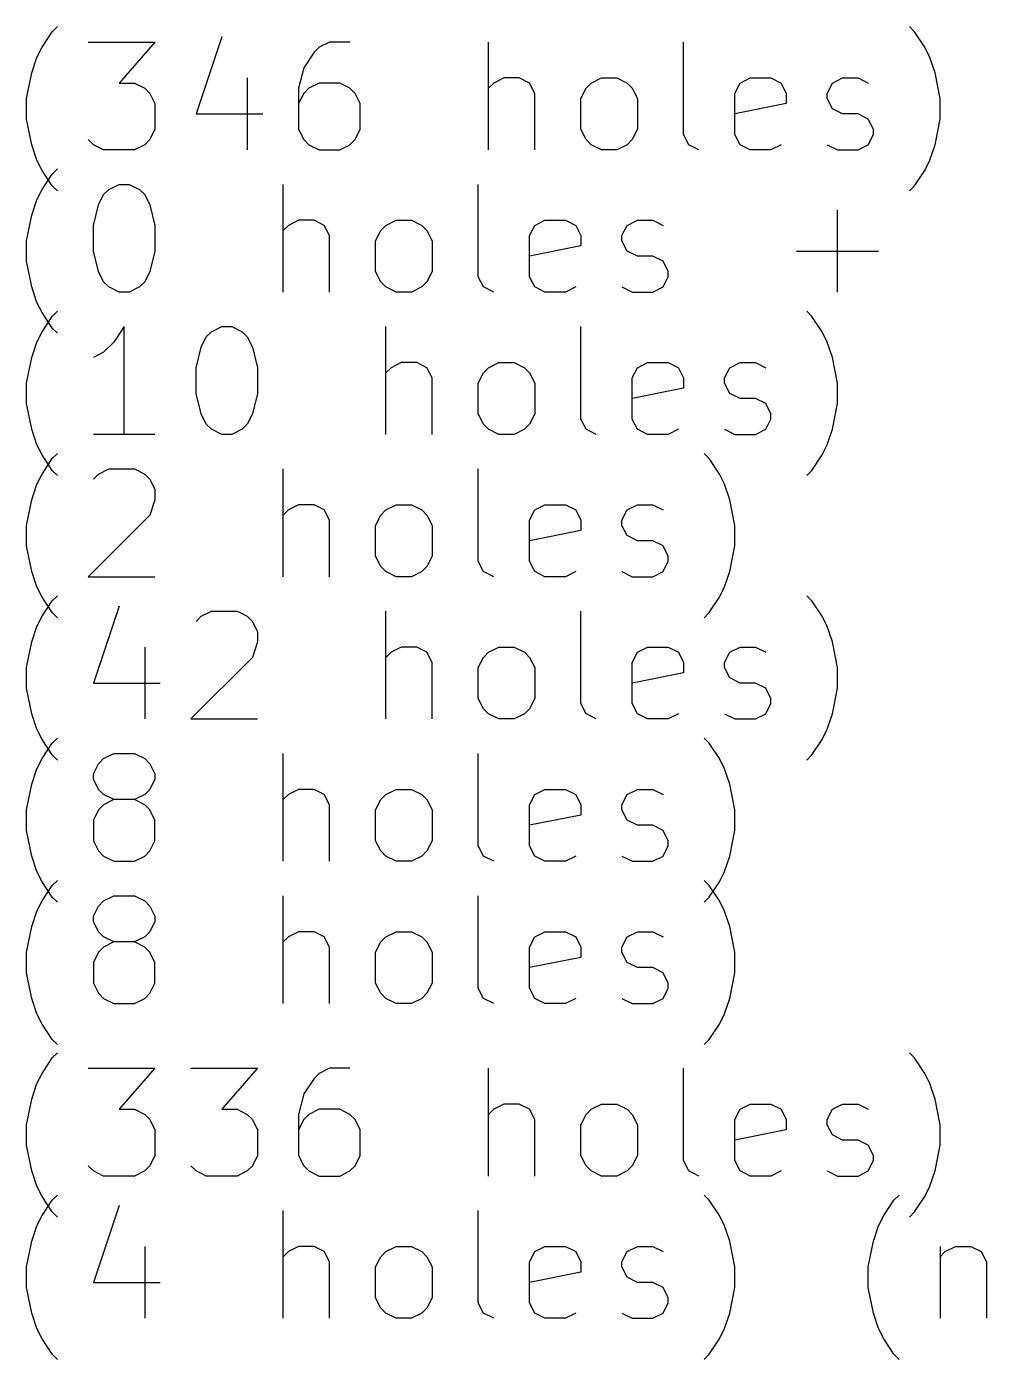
# Model space of a CAD drawing. Extents: x 69 to 143, y -148 to -20.
# Drawn here: x 106.63 to 124.44, y -147.81 to -123.08 of the extents above; entities that cross this region are included whole.
import ezdxf

# ---------------------------------------------------------------- set-up
doc = ezdxf.new("R2010")
doc.units = 0
doc.layers.add('BLACK', color=7, linetype='CONTINUOUS')

msp = doc.modelspace()

# ---------------------------------------------------------------- linework, layer by layer
at = {"layer": 'BLACK', "linetype": 'CONTINUOUS'}
for p, q in [((107.105381, -123.174388), (107.20062, -123.07915)), ((123.105383, -123.174388), (123.010145, -123.07915)), ((106.914905, -123.460103), (107.105381, -123.174388)), ((107.772048, -123.364865), (109.010143, -123.364865)), ((109.010143, -123.364865), (108.343476, -124.126769)), ((110.248238, -123.269627), (109.772048, -124.698198)), ((112.248238, -123.364865), (112.057762, -123.460103)), ((112.629191, -123.364865), (112.248238, -123.364865)), ((115.20062, -125.364865), (115.20062, -123.364865)), ((118.819668, -125.07915), (118.819668, -123.364865)), ((123.295859, -123.460103), (123.105383, -123.174388)), ((106.819667, -123.650579), (106.914905, -123.460103)), ((111.962524, -123.555341), (111.772048, -123.841055)), ((112.057762, -123.460103), (111.962524, -123.555341)), ((123.391097, -123.650579), (123.295859, -123.460103)), ((106.724429, -123.936293), (106.819667, -123.650579)), ((111.772048, -123.841055), (111.67681, -124.222007)), ((123.486335, -123.936293), (123.391097, -123.650579)), ((106.629191, -124.412484), (106.724429, -123.936293)), ((108.343476, -124.126769), (108.629191, -124.126769)), ((108.629191, -124.126769), (108.819667, -124.222007)), ((110.724429, -124.031531), (110.724429, -125.364865)), ((112.057762, -124.126769), (111.867286, -124.222007)), ((112.438715, -124.126769), (112.057762, -124.126769)), ((112.629191, -124.222007), (112.438715, -124.126769)), ((115.295858, -124.126769), (115.20062, -124.222007)), ((115.486334, -124.031531), (115.295858, -124.126769)), ((115.772049, -124.031531), (115.486334, -124.031531)), ((115.962525, -124.126769), (115.772049, -124.031531)), ((116.057763, -124.317246), (115.962525, -124.126769)), ((117.010144, -124.222007), (117.105382, -124.126769)), ((117.105382, -124.126769), (117.295858, -124.031531)), ((117.295858, -124.031531), (117.581573, -124.031531)), ((117.581573, -124.031531), (117.772049, -124.126769)), ((117.772049, -124.126769), (117.867287, -124.222007)), ((119.772049, -124.317246), (119.867287, -124.126769)), ((119.867287, -124.126769), (120.057763, -124.031531)), ((120.057763, -124.031531), (120.438716, -124.031531)), ((120.438716, -124.031531), (120.629192, -124.126769)), ((120.629192, -124.126769), (120.72443, -124.317246)), ((121.486335, -124.317246), (121.581573, -124.126769)), ((121.581573, -124.126769), (121.772049, -124.031531)), ((121.772049, -124.031531), (122.057763, -124.031531)), ((122.057763, -124.031531), (122.24824, -124.126769)), ((123.581573, -124.412484), (123.486335, -123.936293)), ((108.819667, -124.222007), (108.914905, -124.317246)), ((108.914905, -124.317246), (109.010143, -124.507722)), ((111.67681, -124.222007), (111.67681, -124.983912)), ((111.772048, -124.317246), (111.67681, -124.507722)), ((111.867286, -124.222007), (111.772048, -124.317246)), ((112.724429, -124.317246), (112.629191, -124.222007)), ((112.819667, -124.507722), (112.724429, -124.317246)), ((116.057763, -125.364865), (116.057763, -124.317246)), ((116.914906, -124.412484), (117.010144, -124.222007)), ((117.867287, -124.222007), (117.962525, -124.412484)), ((119.772049, -125.07915), (119.772049, -124.317246)), ((120.72443, -124.317246), (120.72443, -124.507722)), ((121.486335, -124.412484), (121.486335, -124.317246)), ((106.629191, -124.793436), (106.629191, -124.412484)), ((109.010143, -124.507722), (109.010143, -124.983912)), ((112.819667, -124.983912), (112.819667, -124.507722)), ((116.914906, -124.983912), (116.914906, -124.412484)), ((117.962525, -124.412484), (117.962525, -124.983912)), ((120.72443, -124.507722), (119.772049, -124.698198)), ((121.581573, -124.60296), (121.486335, -124.412484)), ((121.772049, -124.698198), (121.581573, -124.60296)), ((123.581573, -124.793436), (123.581573, -124.412484)), ((106.724429, -125.269627), (106.629191, -124.793436)), ((109.772048, -124.698198), (111.010143, -124.698198)), ((122.057763, -124.698198), (121.772049, -124.698198)), ((122.24824, -124.793436), (122.057763, -124.698198)), ((122.343478, -124.983912), (122.24824, -124.793436)), ((123.486335, -125.269627), (123.581573, -124.793436)), ((109.010143, -124.983912), (108.914905, -125.174388)), ((111.67681, -124.983912), (111.772048, -125.174388)), ((112.724429, -125.174388), (112.819667, -124.983912)), ((117.010144, -125.174388), (116.914906, -124.983912)), ((117.962525, -124.983912), (117.867287, -125.174388)), ((118.914906, -125.269627), (118.819668, -125.07915)), ((119.867287, -125.269627), (119.772049, -125.07915)), ((122.24824, -125.269627), (122.343478, -125.07915)), ((122.343478, -125.07915), (122.343478, -124.983912)), ((106.819667, -125.555341), (106.724429, -125.269627)), ((107.867286, -125.269627), (107.772048, -125.174388)), ((108.057762, -125.364865), (107.867286, -125.269627)), ((108.629191, -125.364865), (108.057762, -125.364865)), ((108.819667, -125.269627), (108.629191, -125.364865)), ((108.914905, -125.174388), (108.819667, -125.269627)), ((111.772048, -125.174388), (111.867286, -125.269627)), ((111.867286, -125.269627), (112.057762, -125.364865)), ((112.057762, -125.364865), (112.438715, -125.364865)), ((112.438715, -125.364865), (112.629191, -125.269627)), ((112.629191, -125.269627), (112.724429, -125.174388)), ((117.105382, -125.269627), (117.010144, -125.174388)), ((117.295858, -125.364865), (117.105382, -125.269627)), ((117.581573, -125.364865), (117.295858, -125.364865)), ((117.772049, -125.269627), (117.581573, -125.364865)), ((117.867287, -125.174388), (117.772049, -125.269627)), ((119.105382, -125.364865), (118.914906, -125.269627)), ((120.057763, -125.364865), (119.867287, -125.269627)), ((120.438716, -125.364865), (120.057763, -125.364865)), ((120.629192, -125.269627), (120.438716, -125.364865)), ((121.486335, -125.269627), (121.676811, -125.364865)), ((121.676811, -125.364865), (122.057763, -125.364865)), ((122.057763, -125.364865), (122.24824, -125.269627)), ((123.391097, -125.555341), (123.486335, -125.269627)), ((106.914905, -125.745817), (106.819667, -125.555341)), ((123.295859, -125.745817), (123.391097, -125.555341)), ((107.105381, -126.031531), (106.914905, -125.745817)), ((106.914905, -126.100103), (107.105381, -125.814388)), ((107.105381, -125.814388), (107.20062, -125.71915)), ((123.105383, -126.031531), (123.295859, -125.745817)), ((106.819667, -126.290579), (106.914905, -126.100103)), ((107.20062, -126.126769), (107.105381, -126.031531)), ((108.057762, -126.195341), (108.153, -126.100103)), ((108.153, -126.100103), (108.343476, -126.004865)), ((108.343476, -126.004865), (108.533953, -126.004865)), ((108.533953, -126.004865), (108.724429, -126.100103)), ((108.724429, -126.100103), (108.819667, -126.195341)), ((111.391096, -128.004865), (111.391096, -126.004865)), ((115.010144, -127.71915), (115.010144, -126.004865)), ((123.010145, -126.126769), (123.105383, -126.031531)), ((106.724429, -126.576293), (106.819667, -126.290579)), ((107.962524, -126.385817), (108.057762, -126.195341)), ((108.819667, -126.195341), (108.914905, -126.385817)), ((106.629191, -127.052484), (106.724429, -126.576293)), ((107.867286, -126.766769), (107.962524, -126.385817)), ((108.914905, -126.385817), (109.010143, -126.766769)), ((121.676812, -128.004865), (121.676812, -126.481055)), ((107.867286, -127.24296), (107.867286, -126.766769)), ((109.010143, -126.766769), (109.010143, -127.24296)), ((111.486334, -126.766769), (111.391096, -126.862007)), ((111.67681, -126.671531), (111.486334, -126.766769)), ((111.962525, -126.671531), (111.67681, -126.671531)), ((112.153001, -126.766769), (111.962525, -126.671531)), ((112.248239, -126.957246), (112.153001, -126.766769)), ((113.20062, -126.862007), (113.295858, -126.766769)), ((113.295858, -126.766769), (113.486334, -126.671531)), ((113.486334, -126.671531), (113.772049, -126.671531)), ((113.772049, -126.671531), (113.962525, -126.766769)), ((113.962525, -126.766769), (114.057763, -126.862007)), ((115.962525, -126.957246), (116.057763, -126.766769)), ((116.057763, -126.766769), (116.248239, -126.671531)), ((116.248239, -126.671531), (116.629192, -126.671531)), ((116.629192, -126.671531), (116.819668, -126.766769)), ((116.819668, -126.766769), (116.914906, -126.957246)), ((117.676811, -126.957246), (117.772049, -126.766769)), ((117.772049, -126.766769), (117.962525, -126.671531)), ((117.962525, -126.671531), (118.248239, -126.671531)), ((118.248239, -126.671531), (118.438716, -126.766769)), ((106.629191, -127.433436), (106.629191, -127.052484)), ((112.248239, -128.004865), (112.248239, -126.957246)), ((113.105382, -127.052484), (113.20062, -126.862007)), ((113.105382, -127.623912), (113.105382, -127.052484)), ((114.057763, -126.862007), (114.153001, -127.052484)), ((114.153001, -127.052484), (114.153001, -127.623912)), ((115.962525, -127.71915), (115.962525, -126.957246)), ((116.914906, -126.957246), (116.914906, -127.147722)), ((117.676811, -127.052484), (117.676811, -126.957246)), ((117.772049, -127.24296), (117.676811, -127.052484)), ((107.962524, -127.623912), (107.867286, -127.24296)), ((109.010143, -127.24296), (108.914905, -127.623912)), ((116.914906, -127.147722), (115.962525, -127.338198)), ((117.962525, -127.338198), (117.772049, -127.24296)), ((118.248239, -127.338198), (117.962525, -127.338198)), ((118.438716, -127.433436), (118.248239, -127.338198)), ((120.914907, -127.24296), (122.438717, -127.24296)), ((106.724429, -127.909627), (106.629191, -127.433436)), ((118.533954, -127.623912), (118.438716, -127.433436)), ((108.057762, -127.814388), (107.962524, -127.623912)), ((108.153, -127.909627), (108.057762, -127.814388)), ((108.819667, -127.814388), (108.724429, -127.909627)), ((108.914905, -127.623912), (108.819667, -127.814388)), ((113.20062, -127.814388), (113.105382, -127.623912)), ((113.295858, -127.909627), (113.20062, -127.814388)), ((114.057763, -127.814388), (113.962525, -127.909627)), ((114.153001, -127.623912), (114.057763, -127.814388)), ((115.105382, -127.909627), (115.010144, -127.71915)), ((116.057763, -127.909627), (115.962525, -127.71915)), ((118.438716, -127.909627), (118.533954, -127.71915)), ((118.533954, -127.71915), (118.533954, -127.623912)), ((106.819667, -128.195341), (106.724429, -127.909627)), ((108.343476, -128.004865), (108.153, -127.909627)), ((108.533953, -128.004865), (108.343476, -128.004865)), ((108.724429, -127.909627), (108.533953, -128.004865)), ((113.486334, -128.004865), (113.295858, -127.909627)), ((113.772049, -128.004865), (113.486334, -128.004865)), ((113.962525, -127.909627), (113.772049, -128.004865)), ((115.295858, -128.004865), (115.105382, -127.909627)), ((116.248239, -128.004865), (116.057763, -127.909627)), ((116.629192, -128.004865), (116.248239, -128.004865)), ((116.819668, -127.909627), (116.629192, -128.004865)), ((117.676811, -127.909627), (117.867287, -128.004865)), ((117.867287, -128.004865), (118.248239, -128.004865)), ((118.248239, -128.004865), (118.438716, -127.909627)), ((106.914905, -128.385817), (106.819667, -128.195341)), ((107.105381, -128.671531), (106.914905, -128.385817)), ((106.914905, -128.740103), (107.105381, -128.454388)), ((107.105381, -128.454388), (107.20062, -128.35915)), ((121.200621, -128.454388), (121.105383, -128.35915)), ((121.391097, -128.740103), (121.200621, -128.454388)), ((106.819667, -128.930579), (106.914905, -128.740103)), ((107.20062, -128.766769), (107.105381, -128.671531)), ((108.438714, -128.644865), (108.248238, -128.930579)), ((108.438714, -130.644865), (108.438714, -128.644865)), ((109.962524, -128.835341), (110.057762, -128.740103)), ((110.057762, -128.740103), (110.248238, -128.644865)), ((110.248238, -128.644865), (110.438715, -128.644865)), ((110.438715, -128.644865), (110.629191, -128.740103)), ((110.629191, -128.740103), (110.724429, -128.835341)), ((113.295858, -130.644865), (113.295858, -128.644865)), ((116.914906, -130.35915), (116.914906, -128.644865)), ((121.486335, -128.930579), (121.391097, -128.740103)), ((106.724429, -129.216293), (106.819667, -128.930579)), ((108.248238, -128.930579), (108.057762, -129.121055)), ((109.772048, -129.406769), (109.867286, -129.025817)), ((109.867286, -129.025817), (109.962524, -128.835341)), ((110.724429, -128.835341), (110.819667, -129.025817)), ((110.819667, -129.025817), (110.914905, -129.406769)), ((121.581573, -129.216293), (121.486335, -128.930579)), ((106.629191, -129.692484), (106.724429, -129.216293)), ((108.057762, -129.121055), (107.867286, -129.216293)), ((113.581572, -129.311531), (113.391096, -129.406769)), ((113.867287, -129.311531), (113.581572, -129.311531)), ((114.057763, -129.406769), (113.867287, -129.311531)), ((115.20062, -129.406769), (115.391096, -129.311531)), ((115.391096, -129.311531), (115.676811, -129.311531)), ((115.676811, -129.311531), (115.867287, -129.406769)), ((117.962525, -129.406769), (118.153001, -129.311531)), ((118.153001, -129.311531), (118.533954, -129.311531)), ((118.533954, -129.311531), (118.72443, -129.406769)), ((119.676811, -129.406769), (119.867287, -129.311531)), ((119.867287, -129.311531), (120.153001, -129.311531)), ((120.153001, -129.311531), (120.343478, -129.406769)), ((121.676811, -129.692484), (121.581573, -129.216293)), ((109.772048, -129.88296), (109.772048, -129.406769)), ((110.914905, -129.406769), (110.914905, -129.88296)), ((113.391096, -129.406769), (113.295858, -129.502007)), ((114.153001, -129.597246), (114.057763, -129.406769)), ((115.010144, -129.692484), (115.105382, -129.502007)), ((115.105382, -129.502007), (115.20062, -129.406769)), ((115.867287, -129.406769), (115.962525, -129.502007)), ((115.962525, -129.502007), (116.057763, -129.692484)), ((117.867287, -129.597246), (117.962525, -129.406769)), ((118.72443, -129.406769), (118.819668, -129.597246)), ((119.581573, -129.597246), (119.676811, -129.406769)), ((106.629191, -130.073436), (106.629191, -129.692484)), ((114.153001, -130.644865), (114.153001, -129.597246)), ((115.010144, -130.263912), (115.010144, -129.692484)), ((116.057763, -129.692484), (116.057763, -130.263912)), ((117.867287, -130.35915), (117.867287, -129.597246)), ((118.819668, -129.787722), (117.867287, -129.978198)), ((118.819668, -129.597246), (118.819668, -129.787722)), ((119.581573, -129.692484), (119.581573, -129.597246)), ((119.676811, -129.88296), (119.581573, -129.692484)), ((121.676811, -130.073436), (121.676811, -129.692484)), ((109.867286, -130.263912), (109.772048, -129.88296)), ((110.914905, -129.88296), (110.819667, -130.263912)), ((119.867287, -129.978198), (119.676811, -129.88296)), ((120.153001, -129.978198), (119.867287, -129.978198)), ((120.343478, -130.073436), (120.153001, -129.978198)), ((106.724429, -130.549627), (106.629191, -130.073436)), ((109.962524, -130.454388), (109.867286, -130.263912)), ((110.819667, -130.263912), (110.724429, -130.454388)), ((115.105382, -130.454388), (115.010144, -130.263912)), ((116.057763, -130.263912), (115.962525, -130.454388)), ((120.438716, -130.263912), (120.343478, -130.073436)), ((120.438716, -130.35915), (120.438716, -130.263912)), ((121.581573, -130.549627), (121.676811, -130.073436)), ((106.819667, -130.835341), (106.724429, -130.549627)), ((110.057762, -130.549627), (109.962524, -130.454388)), ((110.248238, -130.644865), (110.057762, -130.549627)), ((110.629191, -130.549627), (110.438715, -130.644865)), ((110.724429, -130.454388), (110.629191, -130.549627)), ((115.20062, -130.549627), (115.105382, -130.454388)), ((115.391096, -130.644865), (115.20062, -130.549627)), ((115.867287, -130.549627), (115.676811, -130.644865)), ((115.962525, -130.454388), (115.867287, -130.549627)), ((117.010144, -130.549627), (116.914906, -130.35915)), ((117.20062, -130.644865), (117.010144, -130.549627)), ((117.962525, -130.549627), (117.867287, -130.35915)), ((118.153001, -130.644865), (117.962525, -130.549627)), ((118.72443, -130.549627), (118.533954, -130.644865)), ((119.581573, -130.549627), (119.772049, -130.644865)), ((120.153001, -130.644865), (120.343478, -130.549627)), ((120.343478, -130.549627), (120.438716, -130.35915)), ((121.486335, -130.835341), (121.581573, -130.549627)), ((109.010143, -130.644865), (107.867286, -130.644865)), ((110.438715, -130.644865), (110.248238, -130.644865)), ((115.676811, -130.644865), (115.391096, -130.644865)), ((118.533954, -130.644865), (118.153001, -130.644865)), ((119.772049, -130.644865), (120.153001, -130.644865)), ((106.914905, -131.025817), (106.819667, -130.835341)), ((107.105381, -131.311531), (106.914905, -131.025817)), ((107.105381, -131.094388), (107.20062, -130.99915)), ((119.295859, -131.094388), (119.200621, -130.99915)), ((121.200621, -131.311531), (121.391097, -131.025817)), ((121.391097, -131.025817), (121.486335, -130.835341)), ((106.914905, -131.380103), (107.105381, -131.094388)), ((107.962524, -131.380103), (108.153, -131.284865)), ((108.153, -131.284865), (108.629191, -131.284865)), ((108.629191, -131.284865), (108.819667, -131.380103)), ((111.391096, -133.284865), (111.391096, -131.284865)), ((115.010144, -132.99915), (115.010144, -131.284865)), ((119.486335, -131.380103), (119.295859, -131.094388)), ((106.819667, -131.570579), (106.914905, -131.380103)), ((107.20062, -131.406769), (107.105381, -131.311531)), ((107.867286, -131.475341), (107.962524, -131.380103)), ((108.819667, -131.380103), (108.914905, -131.475341)), ((108.914905, -131.475341), (109.010143, -131.665817)), ((119.581573, -131.570579), (119.486335, -131.380103)), ((121.105383, -131.406769), (121.200621, -131.311531)), ((106.724429, -131.856293), (106.819667, -131.570579)), ((109.010143, -131.665817), (109.010143, -131.856293)), ((119.676811, -131.856293), (119.581573, -131.570579)), ((106.629191, -132.332484), (106.724429, -131.856293)), ((109.010143, -131.856293), (108.914905, -132.142007)), ((111.67681, -131.951531), (111.486334, -132.046769)), ((111.962525, -131.951531), (111.67681, -131.951531)), ((112.153001, -132.046769), (111.962525, -131.951531)), ((113.295858, -132.046769), (113.486334, -131.951531)), ((113.486334, -131.951531), (113.772049, -131.951531)), ((113.772049, -131.951531), (113.962525, -132.046769)), ((116.057763, -132.046769), (116.248239, -131.951531)), ((116.248239, -131.951531), (116.629192, -131.951531)), ((116.629192, -131.951531), (116.819668, -132.046769)), ((117.772049, -132.046769), (117.962525, -131.951531)), ((117.962525, -131.951531), (118.248239, -131.951531)), ((118.248239, -131.951531), (118.438716, -132.046769)), ((119.772049, -132.332484), (119.676811, -131.856293)), ((108.914905, -132.142007), (107.772048, -133.284865)), ((111.486334, -132.046769), (111.391096, -132.142007)), ((112.248239, -132.237246), (112.153001, -132.046769)), ((112.248239, -133.284865), (112.248239, -132.237246)), ((113.105382, -132.332484), (113.20062, -132.142007)), ((113.20062, -132.142007), (113.295858, -132.046769)), ((113.962525, -132.046769), (114.057763, -132.142007)), ((114.057763, -132.142007), (114.153001, -132.332484)), ((115.962525, -132.237246), (116.057763, -132.046769)), ((115.962525, -132.99915), (115.962525, -132.237246)), ((116.819668, -132.046769), (116.914906, -132.237246)), ((116.914906, -132.237246), (116.914906, -132.427722)), ((117.676811, -132.237246), (117.772049, -132.046769)), ((117.676811, -132.332484), (117.676811, -132.237246)), ((106.629191, -132.713436), (106.629191, -132.332484)), ((113.105382, -132.903912), (113.105382, -132.332484)), ((114.153001, -132.332484), (114.153001, -132.903912)), ((116.914906, -132.427722), (115.962525, -132.618198)), ((117.772049, -132.52296), (117.676811, -132.332484)), ((117.962525, -132.618198), (117.772049, -132.52296)), ((119.772049, -132.713436), (119.772049, -132.332484)), ((106.724429, -133.189627), (106.629191, -132.713436)), ((118.248239, -132.618198), (117.962525, -132.618198)), ((118.438716, -132.713436), (118.248239, -132.618198)), ((118.533954, -132.903912), (118.438716, -132.713436)), ((119.676811, -133.189627), (119.772049, -132.713436)), ((113.20062, -133.094388), (113.105382, -132.903912)), ((114.153001, -132.903912), (114.057763, -133.094388)), ((115.105382, -133.189627), (115.010144, -132.99915)), ((116.057763, -133.189627), (115.962525, -132.99915)), ((118.438716, -133.189627), (118.533954, -132.99915)), ((118.533954, -132.99915), (118.533954, -132.903912)), ((106.819667, -133.475341), (106.724429, -133.189627)), ((113.295858, -133.189627), (113.20062, -133.094388)), ((113.486334, -133.284865), (113.295858, -133.189627)), ((113.962525, -133.189627), (113.772049, -133.284865)), ((114.057763, -133.094388), (113.962525, -133.189627)), ((115.295858, -133.284865), (115.105382, -133.189627)), ((116.248239, -133.284865), (116.057763, -133.189627)), ((116.819668, -133.189627), (116.629192, -133.284865)), ((117.676811, -133.189627), (117.867287, -133.284865)), ((118.248239, -133.284865), (118.438716, -133.189627)), ((119.581573, -133.475341), (119.676811, -133.189627)), ((106.914905, -133.665817), (106.819667, -133.475341)), ((107.772048, -133.284865), (109.010143, -133.284865)), ((113.772049, -133.284865), (113.486334, -133.284865)), ((116.629192, -133.284865), (116.248239, -133.284865)), ((117.867287, -133.284865), (118.248239, -133.284865)), ((119.486335, -133.665817), (119.581573, -133.475341)), ((107.105381, -133.951531), (106.914905, -133.665817)), ((106.914905, -134.020103), (107.105381, -133.734388)), ((107.105381, -133.734388), (107.20062, -133.63915)), ((119.295859, -133.951531), (119.486335, -133.665817)), ((121.200621, -133.734388), (121.105383, -133.63915)), ((121.391097, -134.020103), (121.200621, -133.734388)), ((106.819667, -134.210579), (106.914905, -134.020103)), ((107.20062, -134.046769), (107.105381, -133.951531)), ((108.343476, -133.829627), (107.867286, -135.258198)), ((109.772048, -134.115341), (109.867286, -134.020103)), ((109.867286, -134.020103), (110.057762, -133.924865)), ((110.057762, -133.924865), (110.533953, -133.924865)), ((110.533953, -133.924865), (110.724429, -134.020103)), ((110.724429, -134.020103), (110.819667, -134.115341)), ((113.295858, -135.924865), (113.295858, -133.924865)), ((116.914906, -135.63915), (116.914906, -133.924865)), ((119.200621, -134.046769), (119.295859, -133.951531)), ((121.486335, -134.210579), (121.391097, -134.020103)), ((106.724429, -134.496293), (106.819667, -134.210579)), ((110.819667, -134.115341), (110.914905, -134.305817)), ((121.581573, -134.496293), (121.486335, -134.210579)), ((106.629191, -134.972484), (106.724429, -134.496293)), ((110.914905, -134.496293), (110.819667, -134.782007)), ((110.914905, -134.305817), (110.914905, -134.496293)), ((121.676811, -134.972484), (121.581573, -134.496293)), ((108.819667, -134.591531), (108.819667, -135.924865)), ((113.391096, -134.686769), (113.295858, -134.782007)), ((113.581572, -134.591531), (113.391096, -134.686769)), ((113.867287, -134.591531), (113.581572, -134.591531)), ((114.057763, -134.686769), (113.867287, -134.591531)), ((114.153001, -134.877246), (114.057763, -134.686769)), ((115.105382, -134.782007), (115.20062, -134.686769)), ((115.20062, -134.686769), (115.391096, -134.591531)), ((115.391096, -134.591531), (115.676811, -134.591531)), ((115.676811, -134.591531), (115.867287, -134.686769)), ((115.867287, -134.686769), (115.962525, -134.782007)), ((117.867287, -134.877246), (117.962525, -134.686769)), ((117.962525, -134.686769), (118.153001, -134.591531)), ((118.153001, -134.591531), (118.533954, -134.591531)), ((118.533954, -134.591531), (118.72443, -134.686769)), ((118.72443, -134.686769), (118.819668, -134.877246)), ((119.581573, -134.877246), (119.676811, -134.686769)), ((119.676811, -134.686769), (119.867287, -134.591531)), ((119.867287, -134.591531), (120.153001, -134.591531)), ((120.153001, -134.591531), (120.343478, -134.686769)), ((106.629191, -135.353436), (106.629191, -134.972484)), ((110.819667, -134.782007), (109.67681, -135.924865)), ((114.153001, -135.924865), (114.153001, -134.877246)), ((115.010144, -134.972484), (115.105382, -134.782007)), ((115.010144, -135.543912), (115.010144, -134.972484)), ((115.962525, -134.782007), (116.057763, -134.972484)), ((116.057763, -134.972484), (116.057763, -135.543912)), ((117.867287, -135.63915), (117.867287, -134.877246)), ((118.819668, -134.877246), (118.819668, -135.067722)), ((119.581573, -134.972484), (119.581573, -134.877246)), ((119.676811, -135.16296), (119.581573, -134.972484)), ((121.676811, -135.353436), (121.676811, -134.972484)), ((107.867286, -135.258198), (109.105381, -135.258198)), ((118.819668, -135.067722), (117.867287, -135.258198)), ((119.867287, -135.258198), (119.676811, -135.16296)), ((120.153001, -135.258198), (119.867287, -135.258198)), ((120.343478, -135.353436), (120.153001, -135.258198)), ((106.724429, -135.829627), (106.629191, -135.353436)), ((120.438716, -135.543912), (120.343478, -135.353436)), ((121.581573, -135.829627), (121.676811, -135.353436)), ((115.105382, -135.734388), (115.010144, -135.543912)), ((115.20062, -135.829627), (115.105382, -135.734388)), ((115.962525, -135.734388), (115.867287, -135.829627)), ((116.057763, -135.543912), (115.962525, -135.734388)), ((117.010144, -135.829627), (116.914906, -135.63915)), ((117.962525, -135.829627), (117.867287, -135.63915)), ((120.343478, -135.829627), (120.438716, -135.63915)), ((120.438716, -135.63915), (120.438716, -135.543912)), ((106.819667, -136.115341), (106.724429, -135.829627)), ((109.67681, -135.924865), (110.914905, -135.924865)), ((115.391096, -135.924865), (115.20062, -135.829627)), ((115.676811, -135.924865), (115.391096, -135.924865)), ((115.867287, -135.829627), (115.676811, -135.924865)), ((117.20062, -135.924865), (117.010144, -135.829627)), ((118.153001, -135.924865), (117.962525, -135.829627)), ((118.533954, -135.924865), (118.153001, -135.924865)), ((118.72443, -135.829627), (118.533954, -135.924865)), ((119.581573, -135.829627), (119.772049, -135.924865)), ((119.772049, -135.924865), (120.153001, -135.924865)), ((120.153001, -135.924865), (120.343478, -135.829627)), ((121.486335, -136.115341), (121.581573, -135.829627)), ((106.914905, -136.305817), (106.819667, -136.115341)), ((121.391097, -136.305817), (121.486335, -136.115341)), ((107.105381, -136.591531), (106.914905, -136.305817)), ((106.914905, -136.660103), (107.105381, -136.374388)), ((107.105381, -136.374388), (107.20062, -136.27915)), ((119.295859, -136.374388), (119.200621, -136.27915)), ((119.486335, -136.660103), (119.295859, -136.374388)), ((121.200621, -136.591531), (121.391097, -136.305817)), ((106.819667, -136.850579), (106.914905, -136.660103)), ((107.20062, -136.686769), (107.105381, -136.591531)), ((107.962524, -136.755341), (108.057762, -136.660103)), ((108.057762, -136.660103), (108.248238, -136.564865)), ((108.248238, -136.564865), (108.629191, -136.564865)), ((108.629191, -136.564865), (108.819667, -136.660103)), ((108.819667, -136.660103), (108.914905, -136.755341)), ((111.391096, -138.564865), (111.391096, -136.564865)), ((115.010144, -138.27915), (115.010144, -136.564865)), ((119.581573, -136.850579), (119.486335, -136.660103)), ((121.105383, -136.686769), (121.200621, -136.591531)), ((106.724429, -137.136293), (106.819667, -136.850579)), ((107.867286, -136.945817), (107.962524, -136.755341)), ((107.867286, -137.041055), (107.867286, -136.945817)), ((108.914905, -136.755341), (109.010143, -136.945817)), ((109.010143, -136.945817), (109.010143, -137.041055)), ((119.676811, -137.136293), (119.581573, -136.850579)), ((106.629191, -137.612484), (106.724429, -137.136293)), ((107.962524, -137.231531), (107.867286, -137.041055)), ((108.057762, -137.326769), (107.962524, -137.231531)), ((108.914905, -137.231531), (108.819667, -137.326769)), ((109.010143, -137.041055), (108.914905, -137.231531)), ((111.67681, -137.231531), (111.486334, -137.326769)), ((111.962525, -137.231531), (111.67681, -137.231531)), ((112.153001, -137.326769), (111.962525, -137.231531)), ((113.295858, -137.326769), (113.486334, -137.231531)), ((113.486334, -137.231531), (113.772049, -137.231531)), ((113.772049, -137.231531), (113.962525, -137.326769)), ((116.057763, -137.326769), (116.248239, -137.231531)), ((116.248239, -137.231531), (116.629192, -137.231531)), ((116.629192, -137.231531), (116.819668, -137.326769)), ((117.772049, -137.326769), (117.962525, -137.231531)), ((117.962525, -137.231531), (118.248239, -137.231531)), ((118.248239, -137.231531), (118.438716, -137.326769)), ((119.772049, -137.612484), (119.676811, -137.136293)), ((108.248238, -137.422007), (108.057762, -137.326769)), ((108.248238, -137.422007), (108.057762, -137.517246)), ((108.629191, -137.422007), (108.248238, -137.422007)), ((108.819667, -137.326769), (108.629191, -137.422007)), ((108.819667, -137.517246), (108.629191, -137.422007)), ((111.486334, -137.326769), (111.391096, -137.422007)), ((112.248239, -137.517246), (112.153001, -137.326769)), ((113.105382, -137.612484), (113.20062, -137.422007)), ((113.20062, -137.422007), (113.295858, -137.326769)), ((113.962525, -137.326769), (114.057763, -137.422007)), ((114.057763, -137.422007), (114.153001, -137.612484)), ((115.962525, -137.517246), (116.057763, -137.326769)), ((116.819668, -137.326769), (116.914906, -137.517246)), ((117.676811, -137.517246), (117.772049, -137.326769)), ((106.629191, -137.993436), (106.629191, -137.612484)), ((107.962524, -137.612484), (107.867286, -137.80296)), ((108.057762, -137.517246), (107.962524, -137.612484)), ((108.914905, -137.612484), (108.819667, -137.517246)), ((109.010143, -137.80296), (108.914905, -137.612484)), ((112.248239, -138.564865), (112.248239, -137.517246)), ((113.105382, -138.183912), (113.105382, -137.612484)), ((114.153001, -137.612484), (114.153001, -138.183912)), ((115.962525, -138.27915), (115.962525, -137.517246)), ((116.914906, -137.707722), (115.962525, -137.898198)), ((116.914906, -137.517246), (116.914906, -137.707722)), ((117.676811, -137.612484), (117.676811, -137.517246)), ((117.772049, -137.80296), (117.676811, -137.612484)), ((119.772049, -137.993436), (119.772049, -137.612484)), ((107.867286, -137.80296), (107.867286, -138.183912)), ((109.010143, -138.183912), (109.010143, -137.80296)), ((117.962525, -137.898198), (117.772049, -137.80296)), ((118.248239, -137.898198), (117.962525, -137.898198)), ((118.438716, -137.993436), (118.248239, -137.898198)), ((106.724429, -138.469627), (106.629191, -137.993436)), ((107.867286, -138.183912), (107.962524, -138.374388)), ((108.914905, -138.374388), (109.010143, -138.183912)), ((113.20062, -138.374388), (113.105382, -138.183912)), ((114.153001, -138.183912), (114.057763, -138.374388)), ((118.533954, -138.183912), (118.438716, -137.993436)), ((118.533954, -138.27915), (118.533954, -138.183912)), ((119.676811, -138.469627), (119.772049, -137.993436)), ((106.819667, -138.755341), (106.724429, -138.469627)), ((107.962524, -138.374388), (108.057762, -138.469627)), ((108.057762, -138.469627), (108.248238, -138.564865)), ((108.629191, -138.564865), (108.819667, -138.469627)), ((108.819667, -138.469627), (108.914905, -138.374388)), ((113.295858, -138.469627), (113.20062, -138.374388)), ((113.486334, -138.564865), (113.295858, -138.469627)), ((113.962525, -138.469627), (113.772049, -138.564865)), ((114.057763, -138.374388), (113.962525, -138.469627)), ((115.105382, -138.469627), (115.010144, -138.27915)), ((115.295858, -138.564865), (115.105382, -138.469627)), ((116.057763, -138.469627), (115.962525, -138.27915)), ((116.248239, -138.564865), (116.057763, -138.469627)), ((116.819668, -138.469627), (116.629192, -138.564865)), ((117.676811, -138.469627), (117.867287, -138.564865)), ((118.248239, -138.564865), (118.438716, -138.469627)), ((118.438716, -138.469627), (118.533954, -138.27915)), ((119.581573, -138.755341), (119.676811, -138.469627)), ((108.248238, -138.564865), (108.629191, -138.564865)), ((113.772049, -138.564865), (113.486334, -138.564865)), ((116.629192, -138.564865), (116.248239, -138.564865)), ((117.867287, -138.564865), (118.248239, -138.564865)), ((106.914905, -138.945817), (106.819667, -138.755341)), ((107.105381, -139.231531), (106.914905, -138.945817)), ((107.105381, -139.014388), (107.20062, -138.91915)), ((119.295859, -139.014388), (119.200621, -138.91915)), ((119.295859, -139.231531), (119.486335, -138.945817)), ((119.486335, -138.945817), (119.581573, -138.755341)), ((106.914905, -139.300103), (107.105381, -139.014388)), ((108.057762, -139.300103), (108.248238, -139.204865)), ((108.248238, -139.204865), (108.629191, -139.204865)), ((108.629191, -139.204865), (108.819667, -139.300103)), ((111.391096, -141.204865), (111.391096, -139.204865)), ((115.010144, -140.91915), (115.010144, -139.204865)), ((119.486335, -139.300103), (119.295859, -139.014388)), ((106.819667, -139.490579), (106.914905, -139.300103)), ((107.20062, -139.326769), (107.105381, -139.231531)), ((107.867286, -139.585817), (107.962524, -139.395341)), ((107.962524, -139.395341), (108.057762, -139.300103)), ((108.819667, -139.300103), (108.914905, -139.395341)), ((108.914905, -139.395341), (109.010143, -139.585817)), ((119.200621, -139.326769), (119.295859, -139.231531)), ((119.581573, -139.490579), (119.486335, -139.300103)), ((106.724429, -139.776293), (106.819667, -139.490579)), ((107.867286, -139.681055), (107.867286, -139.585817)), ((107.962524, -139.871531), (107.867286, -139.681055)), ((109.010143, -139.681055), (108.914905, -139.871531)), ((109.010143, -139.585817), (109.010143, -139.681055)), ((119.676811, -139.776293), (119.581573, -139.490579)), ((106.629191, -140.252484), (106.724429, -139.776293)), ((108.057762, -139.966769), (107.962524, -139.871531)), ((108.914905, -139.871531), (108.819667, -139.966769)), ((111.67681, -139.871531), (111.486334, -139.966769)), ((111.962525, -139.871531), (111.67681, -139.871531)), ((112.153001, -139.966769), (111.962525, -139.871531)), ((113.295858, -139.966769), (113.486334, -139.871531)), ((113.486334, -139.871531), (113.772049, -139.871531)), ((113.772049, -139.871531), (113.962525, -139.966769)), ((116.057763, -139.966769), (116.248239, -139.871531)), ((116.248239, -139.871531), (116.629192, -139.871531)), ((116.629192, -139.871531), (116.819668, -139.966769)), ((117.772049, -139.966769), (117.962525, -139.871531)), ((117.962525, -139.871531), (118.248239, -139.871531)), ((118.248239, -139.871531), (118.438716, -139.966769)), ((119.772049, -140.252484), (119.676811, -139.776293)), ((108.057762, -140.157246), (107.962524, -140.252484)), ((108.248238, -140.062007), (108.057762, -139.966769)), ((108.248238, -140.062007), (108.057762, -140.157246)), ((108.629191, -140.062007), (108.248238, -140.062007)), ((108.819667, -139.966769), (108.629191, -140.062007)), ((108.819667, -140.157246), (108.629191, -140.062007)), ((108.914905, -140.252484), (108.819667, -140.157246)), ((111.486334, -139.966769), (111.391096, -140.062007)), ((112.248239, -140.157246), (112.153001, -139.966769)), ((112.248239, -141.204865), (112.248239, -140.157246)), ((113.105382, -140.252484), (113.20062, -140.062007)), ((113.20062, -140.062007), (113.295858, -139.966769)), ((113.962525, -139.966769), (114.057763, -140.062007)), ((114.057763, -140.062007), (114.153001, -140.252484)), ((115.962525, -140.157246), (116.057763, -139.966769)), ((115.962525, -140.91915), (115.962525, -140.157246)), ((116.819668, -139.966769), (116.914906, -140.157246)), ((116.914906, -140.157246), (116.914906, -140.347722)), ((117.676811, -140.157246), (117.772049, -139.966769)), ((117.676811, -140.252484), (117.676811, -140.157246)), ((106.629191, -140.633436), (106.629191, -140.252484)), ((107.962524, -140.252484), (107.867286, -140.44296)), ((107.867286, -140.44296), (107.867286, -140.823912)), ((109.010143, -140.44296), (108.914905, -140.252484)), ((109.010143, -140.823912), (109.010143, -140.44296)), ((113.105382, -140.823912), (113.105382, -140.252484)), ((114.153001, -140.252484), (114.153001, -140.823912)), ((116.914906, -140.347722), (115.962525, -140.538198)), ((117.772049, -140.44296), (117.676811, -140.252484)), ((117.962525, -140.538198), (117.772049, -140.44296)), ((119.772049, -140.633436), (119.772049, -140.252484)), ((106.724429, -141.109627), (106.629191, -140.633436)), ((118.248239, -140.538198), (117.962525, -140.538198)), ((118.438716, -140.633436), (118.248239, -140.538198)), ((118.533954, -140.823912), (118.438716, -140.633436)), ((119.676811, -141.109627), (119.772049, -140.633436)), ((107.867286, -140.823912), (107.962524, -141.014388)), ((108.914905, -141.014388), (109.010143, -140.823912)), ((113.20062, -141.014388), (113.105382, -140.823912)), ((114.153001, -140.823912), (114.057763, -141.014388)), ((115.105382, -141.109627), (115.010144, -140.91915)), ((116.057763, -141.109627), (115.962525, -140.91915)), ((118.438716, -141.109627), (118.533954, -140.91915)), ((118.533954, -140.91915), (118.533954, -140.823912)), ((106.819667, -141.395341), (106.724429, -141.109627)), ((107.962524, -141.014388), (108.057762, -141.109627)), ((108.057762, -141.109627), (108.248238, -141.204865)), ((108.629191, -141.204865), (108.819667, -141.109627)), ((108.819667, -141.109627), (108.914905, -141.014388)), ((113.295858, -141.109627), (113.20062, -141.014388)), ((113.486334, -141.204865), (113.295858, -141.109627)), ((113.962525, -141.109627), (113.772049, -141.204865)), ((114.057763, -141.014388), (113.962525, -141.109627)), ((115.295858, -141.204865), (115.105382, -141.109627)), ((116.248239, -141.204865), (116.057763, -141.109627)), ((116.819668, -141.109627), (116.629192, -141.204865)), ((117.676811, -141.109627), (117.867287, -141.204865)), ((118.248239, -141.204865), (118.438716, -141.109627)), ((119.581573, -141.395341), (119.676811, -141.109627)), ((106.914905, -141.585817), (106.819667, -141.395341)), ((108.248238, -141.204865), (108.629191, -141.204865)), ((113.772049, -141.204865), (113.486334, -141.204865)), ((116.629192, -141.204865), (116.248239, -141.204865)), ((117.867287, -141.204865), (118.248239, -141.204865)), ((119.486335, -141.585817), (119.581573, -141.395341)), ((107.105381, -141.871531), (106.914905, -141.585817)), ((119.295859, -141.871531), (119.486335, -141.585817)), ((107.20062, -141.966769), (107.105381, -141.871531)), ((119.200621, -141.966769), (119.295859, -141.871531)), ((107.105381, -142.214388), (107.20062, -142.11915)), ((123.105383, -142.214388), (123.010145, -142.11915)), ((106.914905, -142.500103), (107.105381, -142.214388)), ((107.772048, -142.404865), (109.010143, -142.404865)), ((109.010143, -142.404865), (108.343476, -143.166769)), ((109.67681, -142.404865), (110.914905, -142.404865)), ((110.914905, -142.404865), (110.248238, -143.166769)), ((112.248238, -142.404865), (112.057762, -142.500103)), ((112.629191, -142.404865), (112.248238, -142.404865)), ((115.20062, -144.404865), (115.20062, -142.404865)), ((118.819668, -144.11915), (118.819668, -142.404865)), ((123.295859, -142.500103), (123.105383, -142.214388)), ((106.819667, -142.690579), (106.914905, -142.500103)), ((111.962524, -142.595341), (111.772048, -142.881055)), ((112.057762, -142.500103), (111.962524, -142.595341)), ((123.391097, -142.690579), (123.295859, -142.500103)), ((106.724429, -142.976293), (106.819667, -142.690579)), ((111.772048, -142.881055), (111.67681, -143.262007)), ((123.486335, -142.976293), (123.391097, -142.690579)), ((106.629191, -143.452484), (106.724429, -142.976293)), ((108.343476, -143.166769), (108.629191, -143.166769)), ((108.629191, -143.166769), (108.819667, -143.262007)), ((110.248238, -143.166769), (110.533953, -143.166769)), ((110.533953, -143.166769), (110.724429, -143.262007)), ((112.057762, -143.166769), (111.867286, -143.262007)), ((112.438715, -143.166769), (112.057762, -143.166769)), ((112.629191, -143.262007), (112.438715, -143.166769)), ((115.295858, -143.166769), (115.20062, -143.262007)), ((115.486334, -143.071531), (115.295858, -143.166769)), ((115.772049, -143.071531), (115.486334, -143.071531)), ((115.962525, -143.166769), (115.772049, -143.071531)), ((116.057763, -143.357246), (115.962525, -143.166769)), ((117.010144, -143.262007), (117.105382, -143.166769)), ((117.105382, -143.166769), (117.295858, -143.071531)), ((117.295858, -143.071531), (117.581573, -143.071531)), ((117.581573, -143.071531), (117.772049, -143.166769)), ((117.772049, -143.166769), (117.867287, -143.262007)), ((119.772049, -143.357246), (119.867287, -143.166769)), ((119.867287, -143.166769), (120.057763, -143.071531)), ((120.057763, -143.071531), (120.438716, -143.071531)), ((120.438716, -143.071531), (120.629192, -143.166769)), ((120.629192, -143.166769), (120.72443, -143.357246)), ((121.486335, -143.357246), (121.581573, -143.166769)), ((121.581573, -143.166769), (121.772049, -143.071531)), ((121.772049, -143.071531), (122.057763, -143.071531)), ((122.057763, -143.071531), (122.24824, -143.166769)), ((123.581573, -143.452484), (123.486335, -142.976293)), ((108.819667, -143.262007), (108.914905, -143.357246)), ((108.914905, -143.357246), (109.010143, -143.547722)), ((110.724429, -143.262007), (110.819667, -143.357246)), ((110.819667, -143.357246), (110.914905, -143.547722)), ((111.67681, -143.262007), (111.67681, -144.023912)), ((111.772048, -143.357246), (111.67681, -143.547722)), ((111.867286, -143.262007), (111.772048, -143.357246)), ((112.724429, -143.357246), (112.629191, -143.262007)), ((112.819667, -143.547722), (112.724429, -143.357246)), ((116.057763, -144.404865), (116.057763, -143.357246)), ((116.914906, -143.452484), (117.010144, -143.262007)), ((117.867287, -143.262007), (117.962525, -143.452484)), ((119.772049, -144.11915), (119.772049, -143.357246)), ((120.72443, -143.357246), (120.72443, -143.547722)), ((121.486335, -143.452484), (121.486335, -143.357246)), ((106.629191, -143.833436), (106.629191, -143.452484)), ((109.010143, -143.547722), (109.010143, -144.023912)), ((110.914905, -143.547722), (110.914905, -144.023912)), ((112.819667, -144.023912), (112.819667, -143.547722)), ((116.914906, -144.023912), (116.914906, -143.452484)), ((117.962525, -143.452484), (117.962525, -144.023912)), ((120.72443, -143.547722), (119.772049, -143.738198)), ((121.581573, -143.64296), (121.486335, -143.452484)), ((121.772049, -143.738198), (121.581573, -143.64296)), ((123.581573, -143.833436), (123.581573, -143.452484)), ((106.724429, -144.309627), (106.629191, -143.833436)), ((122.057763, -143.738198), (121.772049, -143.738198)), ((122.24824, -143.833436), (122.057763, -143.738198)), ((122.343478, -144.023912), (122.24824, -143.833436)), ((123.486335, -144.309627), (123.581573, -143.833436)), ((109.010143, -144.023912), (108.914905, -144.214388)), ((110.914905, -144.023912), (110.819667, -144.214388)), ((111.67681, -144.023912), (111.772048, -144.214388)), ((112.724429, -144.214388), (112.819667, -144.023912)), ((117.010144, -144.214388), (116.914906, -144.023912)), ((117.962525, -144.023912), (117.867287, -144.214388)), ((118.914906, -144.309627), (118.819668, -144.11915)), ((119.867287, -144.309627), (119.772049, -144.11915)), ((122.24824, -144.309627), (122.343478, -144.11915)), ((122.343478, -144.11915), (122.343478, -144.023912)), ((106.819667, -144.595341), (106.724429, -144.309627)), ((107.867286, -144.309627), (107.772048, -144.214388)), ((108.057762, -144.404865), (107.867286, -144.309627)), ((108.629191, -144.404865), (108.057762, -144.404865)), ((108.819667, -144.309627), (108.629191, -144.404865)), ((108.914905, -144.214388), (108.819667, -144.309627)), ((109.772048, -144.309627), (109.67681, -144.214388)), ((109.962524, -144.404865), (109.772048, -144.309627)), ((110.533953, -144.404865), (109.962524, -144.404865)), ((110.724429, -144.309627), (110.533953, -144.404865)), ((110.819667, -144.214388), (110.724429, -144.309627)), ((111.772048, -144.214388), (111.867286, -144.309627)), ((111.867286, -144.309627), (112.057762, -144.404865)), ((112.057762, -144.404865), (112.438715, -144.404865)), ((112.438715, -144.404865), (112.629191, -144.309627)), ((112.629191, -144.309627), (112.724429, -144.214388)), ((117.105382, -144.309627), (117.010144, -144.214388)), ((117.295858, -144.404865), (117.105382, -144.309627)), ((117.581573, -144.404865), (117.295858, -144.404865)), ((117.772049, -144.309627), (117.581573, -144.404865)), ((117.867287, -144.214388), (117.772049, -144.309627)), ((119.105382, -144.404865), (118.914906, -144.309627)), ((120.057763, -144.404865), (119.867287, -144.309627)), ((120.438716, -144.404865), (120.057763, -144.404865)), ((120.629192, -144.309627), (120.438716, -144.404865)), ((121.486335, -144.309627), (121.676811, -144.404865)), ((121.676811, -144.404865), (122.057763, -144.404865)), ((122.057763, -144.404865), (122.24824, -144.309627)), ((123.391097, -144.595341), (123.486335, -144.309627)), ((106.914905, -144.785817), (106.819667, -144.595341)), ((123.295859, -144.785817), (123.391097, -144.595341)), ((107.105381, -145.071531), (106.914905, -144.785817)), ((106.914905, -145.140103), (107.105381, -144.854388)), ((107.105381, -144.854388), (107.20062, -144.75915)), ((119.295859, -144.854388), (119.200621, -144.75915)), ((119.486335, -145.140103), (119.295859, -144.854388)), ((122.533954, -145.140103), (122.72443, -144.854388)), ((122.72443, -144.854388), (122.819669, -144.75915)), ((123.105383, -145.071531), (123.295859, -144.785817)), ((106.819667, -145.330579), (106.914905, -145.140103)), ((107.20062, -145.166769), (107.105381, -145.071531)), ((108.343476, -144.949627), (107.867286, -146.378198)), ((111.391096, -147.044865), (111.391096, -145.044865)), ((115.010144, -146.75915), (115.010144, -145.044865)), ((119.581573, -145.330579), (119.486335, -145.140103)), ((122.438716, -145.330579), (122.533954, -145.140103)), ((123.010145, -145.166769), (123.105383, -145.071531)), ((106.724429, -145.616293), (106.819667, -145.330579)), ((119.676811, -145.616293), (119.581573, -145.330579)), ((122.343478, -145.616293), (122.438716, -145.330579)), ((106.629191, -146.092484), (106.724429, -145.616293)), ((119.772049, -146.092484), (119.676811, -145.616293)), ((122.24824, -146.092484), (122.343478, -145.616293)), ((108.819667, -145.711531), (108.819667, -147.044865)), ((111.486334, -145.806769), (111.391096, -145.902007)), ((111.67681, -145.711531), (111.486334, -145.806769)), ((111.962525, -145.711531), (111.67681, -145.711531)), ((112.153001, -145.806769), (111.962525, -145.711531)), ((112.248239, -145.997246), (112.153001, -145.806769)), ((113.20062, -145.902007), (113.295858, -145.806769)), ((113.295858, -145.806769), (113.486334, -145.711531)), ((113.486334, -145.711531), (113.772049, -145.711531)), ((113.772049, -145.711531), (113.962525, -145.806769)), ((113.962525, -145.806769), (114.057763, -145.902007)), ((115.962525, -145.997246), (116.057763, -145.806769)), ((116.057763, -145.806769), (116.248239, -145.711531)), ((116.248239, -145.711531), (116.629192, -145.711531)), ((116.629192, -145.711531), (116.819668, -145.806769)), ((116.819668, -145.806769), (116.914906, -145.997246)), ((117.676811, -145.997246), (117.772049, -145.806769)), ((117.772049, -145.806769), (117.962525, -145.711531)), ((117.962525, -145.711531), (118.248239, -145.711531)), ((118.248239, -145.711531), (118.438716, -145.806769)), ((123.581573, -145.711531), (123.581573, -147.044865)), ((123.581573, -145.902007), (123.676811, -145.806769)), ((123.676811, -145.806769), (123.867287, -145.711531)), ((123.867287, -145.711531), (124.153002, -145.711531)), ((124.153002, -145.711531), (124.343478, -145.806769)), ((124.343478, -145.806769), (124.438716, -145.997246)), ((106.629191, -146.473436), (106.629191, -146.092484)), ((112.248239, -147.044865), (112.248239, -145.997246)), ((113.105382, -146.092484), (113.20062, -145.902007)), ((113.105382, -146.663912), (113.105382, -146.092484)), ((114.057763, -145.902007), (114.153001, -146.092484)), ((114.153001, -146.092484), (114.153001, -146.663912)), ((115.962525, -146.75915), (115.962525, -145.997246)), ((116.914906, -145.997246), (116.914906, -146.187722)), ((117.676811, -146.092484), (117.676811, -145.997246)), ((117.772049, -146.28296), (117.676811, -146.092484)), ((119.772049, -146.473436), (119.772049, -146.092484)), ((122.24824, -146.473436), (122.24824, -146.092484)), ((124.438716, -145.997246), (124.438716, -147.044865)), ((107.867286, -146.378198), (109.105381, -146.378198)), ((116.914906, -146.187722), (115.962525, -146.378198)), ((117.962525, -146.378198), (117.772049, -146.28296)), ((118.248239, -146.378198), (117.962525, -146.378198)), ((118.438716, -146.473436), (118.248239, -146.378198)), ((106.724429, -146.949627), (106.629191, -146.473436)), ((118.533954, -146.663912), (118.438716, -146.473436)), ((119.676811, -146.949627), (119.772049, -146.473436)), ((122.343478, -146.949627), (122.24824, -146.473436)), ((113.20062, -146.854388), (113.105382, -146.663912)), ((113.295858, -146.949627), (113.20062, -146.854388)), ((114.057763, -146.854388), (113.962525, -146.949627)), ((114.153001, -146.663912), (114.057763, -146.854388)), ((115.105382, -146.949627), (115.010144, -146.75915)), ((116.057763, -146.949627), (115.962525, -146.75915)), ((118.438716, -146.949627), (118.533954, -146.75915)), ((118.533954, -146.75915), (118.533954, -146.663912)), ((106.819667, -147.235341), (106.724429, -146.949627)), ((113.486334, -147.044865), (113.295858, -146.949627)), ((113.772049, -147.044865), (113.486334, -147.044865)), ((113.962525, -146.949627), (113.772049, -147.044865)), ((115.295858, -147.044865), (115.105382, -146.949627)), ((116.248239, -147.044865), (116.057763, -146.949627)), ((116.629192, -147.044865), (116.248239, -147.044865)), ((116.819668, -146.949627), (116.629192, -147.044865)), ((117.676811, -146.949627), (117.867287, -147.044865)), ((117.867287, -147.044865), (118.248239, -147.044865)), ((118.248239, -147.044865), (118.438716, -146.949627)), ((119.581573, -147.235341), (119.676811, -146.949627)), ((122.438716, -147.235341), (122.343478, -146.949627)), ((106.914905, -147.425817), (106.819667, -147.235341)), ((119.486335, -147.425817), (119.581573, -147.235341)), ((122.533954, -147.425817), (122.438716, -147.235341)), ((107.105381, -147.711531), (106.914905, -147.425817)), ((119.295859, -147.711531), (119.486335, -147.425817)), ((122.72443, -147.711531), (122.533954, -147.425817)), ((107.20062, -147.806769), (107.105381, -147.711531)), ((119.200621, -147.806769), (119.295859, -147.711531)), ((122.819669, -147.806769), (122.72443, -147.711531))]:
    msp.add_line(p, q, dxfattribs=at)

doc.saveas('drawing.dxf')
